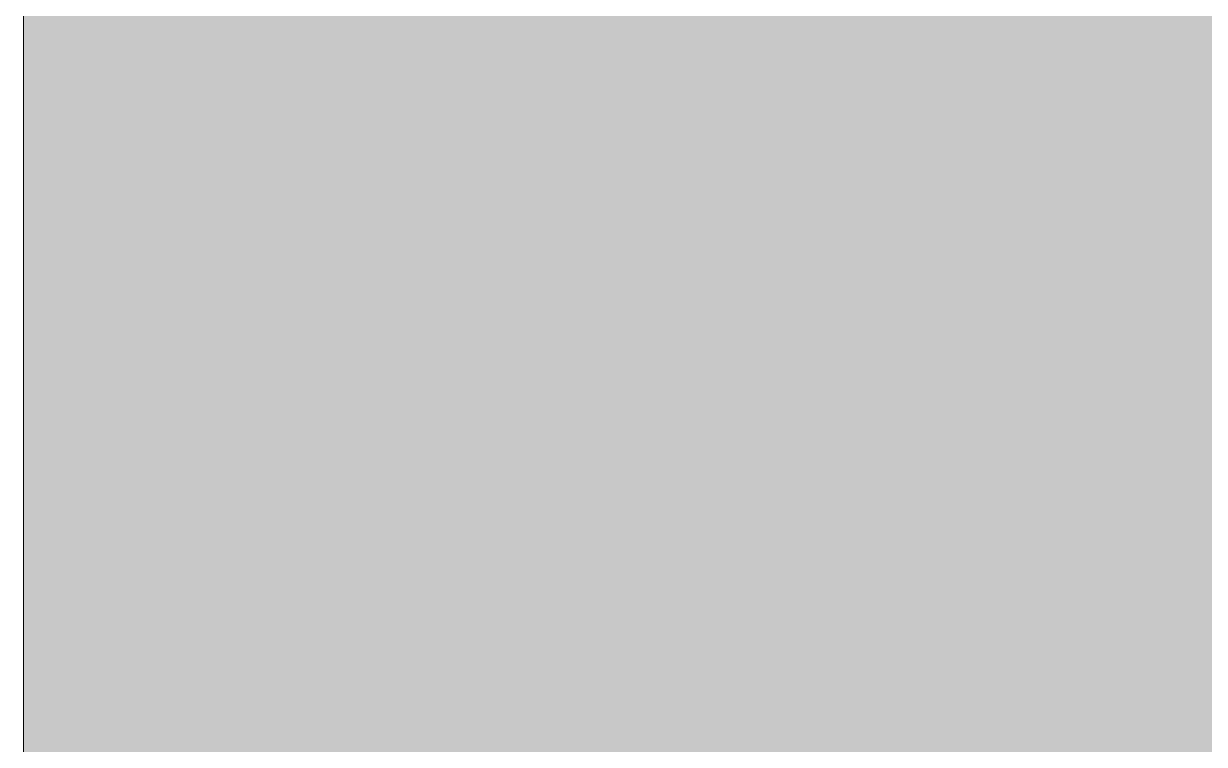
# Model space of a CAD drawing. Header units: centimetres. Extents: x 2 to 137806, y -77553 to 10.
# Drawn here: x 137401.8144 to 137401.9082, y -76330.4257 to -76330.3685 of the extents above; entities that cross this region are included whole.
import ezdxf

# ---------------------------------------------------------------- set-up
doc = ezdxf.new("R2010")
doc.units = ezdxf.units.CM
doc.header["$LTSCALE"] = 40
doc.header["$MEASUREMENT"] = 0
doc.layers.add('PDF4_Geometry', color=7, linetype='Continuous')
doc.layers.add('PDF4_Solid Fills', color=7, linetype='Continuous', true_color=0xffffff)

msp = doc.modelspace()

# ---------------------------------------------------------------- linework, layer by layer
at = {"layer": 'PDF4_Geometry', "lineweight": 5}
msp.add_lwpolyline([(137401.814419, -76325.238091), (137407.814231, -76325.238091), (137407.814231, -76489.751917), (137401.814419, -76489.751917)], close=True, dxfattribs=at)
at = {"layer": 'PDF4_Geometry', "color": 7, "lineweight": 5, "true_color": 0xeeeeee}
for points in [[(137401.814419, -76330.127882), (137401.814419, -76450.742485)], [(137401.814419, -76330.368234), (137401.814419, -76330.368792)], [(137401.814419, -76330.368792), (137401.814419, -76330.369164)], [(137401.814419, -76330.369164), (137401.814419, -76330.369721)], [(137401.814419, -76330.369721), (137401.814419, -76330.370093)], [(137401.814419, -76330.370093), (137401.814419, -76330.370651)], [(137401.814419, -76330.370651), (137401.814419, -76330.371023)], [(137401.814419, -76330.371023), (137401.814419, -76330.371581)], [(137401.814419, -76330.371581), (137401.814419, -76330.371955)], [(137401.814419, -76330.371955), (137401.814419, -76330.372513)], [(137401.814419, -76330.372513), (137401.814419, -76330.372885)], [(137401.814419, -76330.372885), (137401.814419, -76330.373443)], [(137401.814419, -76330.373443), (137401.814419, -76330.373815)], [(137401.814419, -76330.373815), (137401.814419, -76330.374372)], [(137401.814419, -76330.374372), (137401.814419, -76330.374744)], [(137401.814419, -76330.374744), (137401.814419, -76330.375116)], [(137401.814419, -76330.375116), (137401.814419, -76330.375674)], [(137401.814419, -76330.375674), (137401.814419, -76330.376046)], [(137401.814419, -76330.376046), (137401.814419, -76330.376603)], [(137401.814419, -76330.376603), (137401.814419, -76330.376975)], [(137401.814419, -76330.376975), (137401.814419, -76330.37735)], [(137401.814419, -76330.37735), (137401.814419, -76330.377908)], [(137401.814419, -76330.377908), (137401.814419, -76330.37828)], [(137401.814419, -76330.37828), (137401.814419, -76330.378652)], [(137401.814419, -76330.378652), (137401.814419, -76330.379024)], [(137401.814419, -76330.379024), (137401.814419, -76330.379581)], [(137401.814419, -76330.379581), (137401.814419, -76330.379953)], [(137401.814419, -76330.379953), (137401.814419, -76330.380325)], [(137401.814419, -76330.380325), (137401.814419, -76330.380697)], [(137401.814419, -76330.380697), (137401.814419, -76330.381255)], [(137401.814419, -76330.381255), (137401.814419, -76330.381626)], [(137401.814419, -76330.381626), (137401.814419, -76330.381998)], [(137401.814419, -76330.381998), (137401.814419, -76330.382373)], [(137401.814419, -76330.382373), (137401.814419, -76330.382745)], [(137401.814419, -76330.382745), (137401.814419, -76330.383303)], [(137401.814419, -76330.383303), (137401.814419, -76330.383675)], [(137401.814419, -76330.383675), (137401.814419, -76330.384046)], [(137401.814419, -76330.384046), (137401.814419, -76330.384418)], [(137401.814419, -76330.384418), (137401.814419, -76330.38479)], [(137401.814419, -76330.38479), (137401.814419, -76330.385162)], [(137401.814419, -76330.385162), (137401.814419, -76330.385534)], [(137401.814419, -76330.385534), (137401.814419, -76330.385906)], [(137401.814419, -76330.385906), (137401.814419, -76330.386278)], [(137401.814419, -76330.386278), (137401.814419, -76330.386835)], [(137401.814419, -76330.386835), (137401.814419, -76330.387207)], [(137401.814419, -76330.387207), (137401.814419, -76330.387579)], [(137401.814419, -76330.387579), (137401.814419, -76330.387954)], [(137401.814419, -76330.387954), (137401.814419, -76330.388326)], [(137401.814419, -76330.388326), (137401.814419, -76330.388698)], [(137401.814419, -76330.388698), (137401.814419, -76330.389069)], [(137401.814419, -76330.389069), (137401.814419, -76330.389441)], [(137401.814419, -76330.389441), (137401.814419, -76330.389627)], [(137401.814419, -76330.389627), (137401.814419, -76330.389999)], [(137401.814419, -76330.389999), (137401.814419, -76330.390371)], [(137401.814419, -76330.390371), (137401.814419, -76330.390743)], [(137401.814419, -76330.390743), (137401.814419, -76330.391115)], [(137401.814419, -76330.391115), (137401.814419, -76330.391486)], [(137401.814419, -76330.391486), (137401.814419, -76330.391858)], [(137401.814419, -76330.391858), (137401.814419, -76330.39223)], [(137401.814419, -76330.39223), (137401.814419, -76330.392602)], [(137401.814419, -76330.392602), (137401.814419, -76330.392977)], [(137401.814419, -76330.392977), (137401.814419, -76330.393163)], [(137401.814419, -76330.393163), (137401.814419, -76330.393535)], [(137401.814419, -76330.393535), (137401.814419, -76330.393906)], [(137401.814419, -76330.393906), (137401.814419, -76330.394278)], [(137401.814419, -76330.394278), (137401.814419, -76330.39465)], [(137401.814419, -76330.39465), (137401.814419, -76330.394836)], [(137401.814419, -76330.394836), (137401.814419, -76330.395208)], [(137401.814419, -76330.395208), (137401.814419, -76330.39558)], [(137401.814419, -76330.39558), (137401.814419, -76330.395952)], [(137401.814419, -76330.395952), (137401.814419, -76330.396138)], [(137401.814419, -76330.396138), (137401.814419, -76330.396509)], [(137401.814419, -76330.396509), (137401.814419, -76330.396881)], [(137401.814419, -76330.396881), (137401.814419, -76330.397067)], [(137401.814419, -76330.397067), (137401.814419, -76330.397439)], [(137401.814419, -76330.397439), (137401.814419, -76330.397811)], [(137401.814419, -76330.397811), (137401.814419, -76330.398183)], [(137401.814419, -76330.398183), (137401.814419, -76330.398372)], [(137401.814419, -76330.398372), (137401.814419, -76330.398743)], [(137401.814419, -76330.398743), (137401.814419, -76330.398929)], [(137401.814419, -76330.398929), (137401.814419, -76330.399301)], [(137401.814419, -76330.399301), (137401.814419, -76330.399673)], [(137401.814419, -76330.399673), (137401.814419, -76330.399859)], [(137401.814419, -76330.399859), (137401.814419, -76330.400231)], [(137401.814419, -76330.400231), (137401.814419, -76330.400417)], [(137401.814419, -76330.400417), (137401.814419, -76330.400789)], [(137401.814419, -76330.400789), (137401.814419, -76330.400975)], [(137401.814419, -76330.400975), (137401.814419, -76330.401346)], [(137401.814419, -76330.401346), (137401.814419, -76330.401532)], [(137401.814419, -76330.401532), (137401.814419, -76330.401904)], [(137401.814419, -76330.401904), (137401.814419, -76330.40209)], [(137401.814419, -76330.40209), (137401.814419, -76330.402462)], [(137401.814419, -76330.402462), (137401.814419, -76330.402648)], [(137401.814419, -76330.402648), (137401.814419, -76330.40302)], [(137401.814419, -76330.40302), (137401.814419, -76330.403206)], [(137401.814419, -76330.403206), (137401.814419, -76330.403581)], [(137401.814419, -76330.403581), (137401.814419, -76330.403766)], [(137401.814419, -76330.403766), (137401.814419, -76330.403952)], [(137401.814419, -76330.403952), (137401.814419, -76330.404324)], [(137401.814419, -76330.404324), (137401.814419, -76330.40451)], [(137401.814419, -76330.40451), (137401.814419, -76330.404882)], [(137401.814419, -76330.40451), (137401.814419, -76330.404882)], [(137401.814419, -76330.40451), (137401.814419, -76330.404882)], [(137401.814419, -76330.40451), (137401.814419, -76330.404882)], [(137401.814419, -76330.40451), (137401.814419, -76330.404882)], [(137401.814419, -76330.40451), (137401.814419, -76330.404882)], [(137401.814419, -76330.40451), (137401.814419, -76330.404882)], [(137401.814419, -76330.40451), (137401.814419, -76330.404882)], [(137401.814419, -76330.40451), (137401.814419, -76330.404882)], [(137401.814419, -76330.40451), (137401.814419, -76330.404882)], [(137401.814419, -76330.40451), (137401.814419, -76330.404882)], [(137401.814419, -76330.40451), (137401.814419, -76330.404882)], [(137401.814419, -76330.40451), (137401.814419, -76330.404882)], [(137401.814419, -76330.40451), (137401.814419, -76330.404882)], [(137401.814419, -76330.40451), (137401.814419, -76330.404882)], [(137401.814419, -76330.40451), (137401.814419, -76330.404882)], [(137401.814419, -76330.404882), (137401.814419, -76330.405254), (137401.814419, -76330.405626)], [(137401.814419, -76330.404882), (137401.814419, -76330.405254), (137401.814419, -76330.405626)], [(137401.814419, -76330.404882), (137401.814419, -76330.405254), (137401.814419, -76330.405626)], [(137401.814419, -76330.404882), (137401.814419, -76330.405254), (137401.814419, -76330.405626)], [(137401.814419, -76330.404882), (137401.814419, -76330.405254)], [(137401.814419, -76330.404882), (137401.814419, -76330.405254), (137401.814419, -76330.405626)], [(137401.814419, -76330.404882), (137401.814419, -76330.405254), (137401.814419, -76330.405626)], [(137401.814419, -76330.404882), (137401.814419, -76330.405254), (137401.814419, -76330.405626)], [(137401.814419, -76330.404882), (137401.814419, -76330.405254)], [(137401.814419, -76330.404882), (137401.814419, -76330.405254), (137401.814419, -76330.405626)], [(137401.814419, -76330.404882), (137401.814419, -76330.405254), (137401.814419, -76330.405626)], [(137401.814419, -76330.404882), (137401.814419, -76330.405254), (137401.814419, -76330.405626)], [(137401.814419, -76330.404882), (137401.814419, -76330.405254), (137401.814419, -76330.405626)], [(137401.814419, -76330.404882), (137401.814419, -76330.405254)], [(137401.814419, -76330.404882), (137401.814419, -76330.405254), (137401.814419, -76330.405626)], [(137401.814419, -76330.404882), (137401.814419, -76330.405254), (137401.814419, -76330.405626)], [(137401.814419, -76330.404882), (137401.814419, -76330.405254), (137401.814419, -76330.405626)], [(137401.814419, -76330.405254), (137401.814419, -76330.405626)], [(137401.814419, -76330.405254), (137401.814419, -76330.405626)], [(137401.814419, -76330.405254), (137401.814419, -76330.405626)], [(137401.814419, -76330.405626), (137401.814419, -76330.405812)], [(137401.814419, -76330.405626), (137401.814419, -76330.405812)], [(137401.814419, -76330.405626), (137401.814419, -76330.405812)], [(137401.814419, -76330.405626), (137401.814419, -76330.405812)], [(137401.814419, -76330.405626), (137401.814419, -76330.405812)], [(137401.814419, -76330.405626), (137401.814419, -76330.405812)], [(137401.814419, -76330.405626), (137401.814419, -76330.405812)], [(137401.814419, -76330.405626), (137401.814419, -76330.405812)], [(137401.814419, -76330.405626), (137401.814419, -76330.405812)], [(137401.814419, -76330.405626), (137401.814419, -76330.405812)], [(137401.814419, -76330.405626), (137401.814419, -76330.405812)], [(137401.814419, -76330.405626), (137401.814419, -76330.405812)], [(137401.814419, -76330.405626), (137401.814419, -76330.405812)], [(137401.814419, -76330.405626), (137401.814419, -76330.405812)], [(137401.814419, -76330.405626), (137401.814419, -76330.405812)], [(137401.814419, -76330.405626), (137401.814419, -76330.405812)], [(137401.814419, -76330.405626), (137401.814419, -76330.405812)], [(137401.814419, -76330.405626), (137401.814419, -76330.405812)], [(137401.814419, -76330.405812), (137401.814419, -76330.405626)], [(137401.814419, -76330.405812), (137401.814419, -76330.406183)], [(137401.814419, -76330.405812), (137401.814419, -76330.406183), (137401.814419, -76330.406555)], [(137401.814419, -76330.405812), (137401.814419, -76330.406183), (137401.814419, -76330.406555)], [(137401.814419, -76330.405812), (137401.814419, -76330.406183), (137401.814419, -76330.406555)], [(137401.814419, -76330.405812), (137401.814419, -76330.406183)], [(137401.814419, -76330.405812), (137401.814419, -76330.406183), (137401.814419, -76330.406555)], [(137401.814419, -76330.405812), (137401.814419, -76330.406183), (137401.814419, -76330.406555)], [(137401.814419, -76330.405812), (137401.814419, -76330.406183), (137401.814419, -76330.406555)], [(137401.814419, -76330.405812), (137401.814419, -76330.406183), (137401.814419, -76330.406555)], [(137401.814419, -76330.405812), (137401.814419, -76330.406183)], [(137401.814419, -76330.405812), (137401.814419, -76330.406183), (137401.814419, -76330.406555)], [(137401.814419, -76330.405812), (137401.814419, -76330.406183), (137401.814419, -76330.406555)], [(137401.814419, -76330.405812), (137401.814419, -76330.406183), (137401.814419, -76330.406555)], [(137401.814419, -76330.405812), (137401.814419, -76330.406183)], [(137401.814419, -76330.405812), (137401.814419, -76330.406183), (137401.814419, -76330.406555)], [(137401.814419, -76330.405812), (137401.814419, -76330.406183), (137401.814419, -76330.406555)], [(137401.814419, -76330.405812), (137401.814419, -76330.406183), (137401.814419, -76330.406555)], [(137401.814419, -76330.405812), (137401.814419, -76330.406183)], [(137401.814419, -76330.406183), (137401.814419, -76330.405812)], [(137401.814419, -76330.406183), (137401.814419, -76330.406555)], [(137401.814419, -76330.406183), (137401.814419, -76330.406555)], [(137401.814419, -76330.406183), (137401.814419, -76330.406555)], [(137401.814419, -76330.406183), (137401.814419, -76330.406555)], [(137401.814419, -76330.406183), (137401.814419, -76330.406555)], [(137401.814419, -76330.406555), (137401.814419, -76330.406183)], [(137401.814419, -76330.406555), (137401.814419, -76330.406927)], [(137401.814419, -76330.406555), (137401.814419, -76330.406927)], [(137401.814419, -76330.406555), (137401.814419, -76330.406927)], [(137401.814419, -76330.406555), (137401.814419, -76330.406927)], [(137401.814419, -76330.406555), (137401.814419, -76330.406927)], [(137401.814419, -76330.406555), (137401.814419, -76330.406927)], [(137401.814419, -76330.406555), (137401.814419, -76330.406927)], [(137401.814419, -76330.406555), (137401.814419, -76330.406927)], [(137401.814419, -76330.406555), (137401.814419, -76330.406927)], [(137401.814419, -76330.406555), (137401.814419, -76330.406927)], [(137401.814419, -76330.406555), (137401.814419, -76330.406927)], [(137401.814419, -76330.406555), (137401.814419, -76330.406927)], [(137401.814419, -76330.406555), (137401.814419, -76330.406927)], [(137401.814419, -76330.406555), (137401.814419, -76330.406927)], [(137401.814419, -76330.406555), (137401.814419, -76330.406927)], [(137401.814419, -76330.406555), (137401.814419, -76330.406927)], [(137401.814419, -76330.406555), (137401.814419, -76330.406927)], [(137401.814419, -76330.406555), (137401.814419, -76330.406927)], [(137401.814419, -76330.406927), (137401.814419, -76330.406555)], [(137401.814419, -76330.406927), (137401.814419, -76330.407299), (137401.814419, -76330.407671)], [(137401.814419, -76330.406927), (137401.814419, -76330.407299)], [(137401.814419, -76330.406927), (137401.814419, -76330.407299), (137401.814419, -76330.407671)], [(137401.814419, -76330.406927), (137401.814419, -76330.407299)], [(137401.814419, -76330.406927), (137401.814419, -76330.407299), (137401.814419, -76330.407671)], [(137401.814419, -76330.406927), (137401.814419, -76330.407299), (137401.814419, -76330.407671)], [(137401.814419, -76330.406927), (137401.814419, -76330.407299), (137401.814419, -76330.407671)], [(137401.814419, -76330.406927), (137401.814419, -76330.407299)], [(137401.814419, -76330.406927), (137401.814419, -76330.407299), (137401.814419, -76330.407671)], [(137401.814419, -76330.406927), (137401.814419, -76330.407299), (137401.814419, -76330.407671)], [(137401.814419, -76330.406927), (137401.814419, -76330.407299), (137401.814419, -76330.407671)], [(137401.814419, -76330.406927), (137401.814419, -76330.407299), (137401.814419, -76330.407671)], [(137401.814419, -76330.406927), (137401.814419, -76330.407299)], [(137401.814419, -76330.406927), (137401.814419, -76330.407299), (137401.814419, -76330.407671)], [(137401.814419, -76330.406927), (137401.814419, -76330.407299), (137401.814419, -76330.407671)], [(137401.814419, -76330.406927), (137401.814419, -76330.407299), (137401.814419, -76330.407671)], [(137401.814419, -76330.407299), (137401.814419, -76330.407671), (137401.814419, -76330.408043), (137401.814419, -76330.407671), (137401.814419, -76330.407299), (137401.814419, -76330.406927), (137401.814419, -76330.407299), (137401.814419, -76330.407671), (137401.814419, -76330.408043), (137401.814419, -76330.407671), (137401.814419, -76330.408043), (137401.814419, -76330.408415), (137401.814419, -76330.408789), (137401.814419, -76330.408415), (137401.814419, -76330.408043), (137401.814419, -76330.408415), (137401.814419, -76330.408043), (137401.814419, -76330.408415), (137401.814419, -76330.408789), (137401.814419, -76330.409161)], [(137401.814419, -76330.406927), (137401.814419, -76330.407299)], [(137401.814419, -76330.407299), (137401.814419, -76330.406927)], [(137401.814419, -76330.407299), (137401.814419, -76330.407671)], [(137401.814419, -76330.407299), (137401.814419, -76330.407671)], [(137401.814419, -76330.407299), (137401.814419, -76330.407671)], [(137401.814419, -76330.407671), (137401.814419, -76330.407299)], [(137401.814419, -76330.407671), (137401.814419, -76330.408043)], [(137401.814419, -76330.407671), (137401.814419, -76330.408043)], [(137401.814419, -76330.407671), (137401.814419, -76330.408043)], [(137401.814419, -76330.407671), (137401.814419, -76330.408043)], [(137401.814419, -76330.407671), (137401.814419, -76330.408043)], [(137401.814419, -76330.407671), (137401.814419, -76330.408043)], [(137401.814419, -76330.407671), (137401.814419, -76330.408043)], [(137401.814419, -76330.407671), (137401.814419, -76330.408043)], [(137401.814419, -76330.407671), (137401.814419, -76330.408043)], [(137401.814419, -76330.407671), (137401.814419, -76330.408043)], [(137401.814419, -76330.407671), (137401.814419, -76330.408043)], [(137401.814419, -76330.407671), (137401.814419, -76330.408043)], [(137401.814419, -76330.407671), (137401.814419, -76330.408043)], [(137401.814419, -76330.407671), (137401.814419, -76330.408043)], [(137401.814419, -76330.407671), (137401.814419, -76330.408043)], [(137401.814419, -76330.408043), (137401.814419, -76330.407671)], [(137401.814419, -76330.408043), (137401.814419, -76330.408415)], [(137401.814419, -76330.408043), (137401.814419, -76330.408415)], [(137401.814419, -76330.408043), (137401.814419, -76330.408415), (137401.814419, -76330.408789)], [(137401.814419, -76330.408043), (137401.814419, -76330.408415), (137401.814419, -76330.408789)], [(137401.814419, -76330.408043), (137401.814419, -76330.408415), (137401.814419, -76330.408789)], [(137401.814419, -76330.408043), (137401.814419, -76330.408415)], [(137401.814419, -76330.408043), (137401.814419, -76330.408415), (137401.814419, -76330.408789)], [(137401.814419, -76330.408043), (137401.814419, -76330.408415), (137401.814419, -76330.408789)], [(137401.814419, -76330.408043), (137401.814419, -76330.408415), (137401.814419, -76330.408789)], [(137401.814419, -76330.408043), (137401.814419, -76330.408415), (137401.814419, -76330.408789)], [(137401.814419, -76330.408043), (137401.814419, -76330.408415)], [(137401.814419, -76330.408043), (137401.814419, -76330.408415), (137401.814419, -76330.408789)], [(137401.814419, -76330.408043), (137401.814419, -76330.408415), (137401.814419, -76330.408789)], [(137401.814419, -76330.408043), (137401.814419, -76330.408415), (137401.814419, -76330.408789)], [(137401.814419, -76330.408043), (137401.814419, -76330.408415), (137401.814419, -76330.408789)], [(137401.814419, -76330.408415), (137401.814419, -76330.408043)], [(137401.814419, -76330.408415), (137401.814419, -76330.408789)], [(137401.814419, -76330.408415), (137401.814419, -76330.408789)], [(137401.814419, -76330.408415), (137401.814419, -76330.408789)], [(137401.814419, -76330.408415), (137401.814419, -76330.408789)], [(137401.814419, -76330.408415), (137401.814419, -76330.408789)], [(137401.814419, -76330.408415), (137401.814419, -76330.408789)], [(137401.814419, -76330.408789), (137401.814419, -76330.408415)], [(137401.814419, -76330.408789), (137401.814419, -76330.409161)], [(137401.814419, -76330.408789), (137401.814419, -76330.409161)], [(137401.814419, -76330.408789), (137401.814419, -76330.409161)], [(137401.814419, -76330.408789), (137401.814419, -76330.409161)], [(137401.814419, -76330.408789), (137401.814419, -76330.409161)], [(137401.814419, -76330.408789), (137401.814419, -76330.409161)], [(137401.814419, -76330.408789), (137401.814419, -76330.409161)], [(137401.814419, -76330.408789), (137401.814419, -76330.409161)], [(137401.814419, -76330.408789), (137401.814419, -76330.409161)], [(137401.814419, -76330.408789), (137401.814419, -76330.409161)], [(137401.814419, -76330.408789), (137401.814419, -76330.409161)], [(137401.814419, -76330.408789), (137401.814419, -76330.409161)], [(137401.814419, -76330.408789), (137401.814419, -76330.409161)], [(137401.814419, -76330.408789), (137401.814419, -76330.409161)], [(137401.814419, -76330.408789), (137401.814419, -76330.409161)], [(137401.814419, -76330.408789), (137401.814419, -76330.409161)], [(137401.814419, -76330.408789), (137401.814419, -76330.409161)], [(137401.814419, -76330.408789), (137401.814419, -76330.409161)], [(137401.814419, -76330.408789), (137401.814419, -76330.409161)], [(137401.814419, -76330.409161), (137401.814419, -76330.408789)], [(137401.814419, -76330.409161), (137401.814419, -76330.409533), (137401.814419, -76330.409905)], [(137401.814419, -76330.409161), (137401.814419, -76330.409533)], [(137401.814419, -76330.409161), (137401.814419, -76330.409533), (137401.814419, -76330.409905)], [(137401.814419, -76330.409161), (137401.814419, -76330.409533), (137401.814419, -76330.409905)], [(137401.814419, -76330.409161), (137401.814419, -76330.409533)], [(137401.814419, -76330.409161), (137401.814419, -76330.409533), (137401.814419, -76330.409905)], [(137401.814419, -76330.409161), (137401.814419, -76330.409533), (137401.814419, -76330.409905)], [(137401.814419, -76330.409161), (137401.814419, -76330.409533), (137401.814419, -76330.409905)], [(137401.814419, -76330.409161), (137401.814419, -76330.409533), (137401.814419, -76330.409905)], [(137401.814419, -76330.409161), (137401.814419, -76330.409533), (137401.814419, -76330.409905)], [(137401.814419, -76330.409161), (137401.814419, -76330.409533), (137401.814419, -76330.409905)], [(137401.814419, -76330.409161), (137401.814419, -76330.409533)], [(137401.814419, -76330.409161), (137401.814419, -76330.409533), (137401.814419, -76330.409905)], [(137401.814419, -76330.409161), (137401.814419, -76330.409533)], [(137401.814419, -76330.409533), (137401.814419, -76330.409161)], [(137401.814419, -76330.409533), (137401.814419, -76330.409905)], [(137401.814419, -76330.409533), (137401.814419, -76330.409905)], [(137401.814419, -76330.409533), (137401.814419, -76330.409905)], [(137401.814419, -76330.409533), (137401.814419, -76330.409905)], [(137401.814419, -76330.409533), (137401.814419, -76330.409905)], [(137401.814419, -76330.409905), (137401.814419, -76330.409533)], [(137401.814419, -76330.409905), (137401.814419, -76330.410277)], [(137401.814419, -76330.409905), (137401.814419, -76330.410277)], [(137401.814419, -76330.409905), (137401.814419, -76330.410277)], [(137401.814419, -76330.409905), (137401.814419, -76330.410277)], [(137401.814419, -76330.409905), (137401.814419, -76330.410277)], [(137401.814419, -76330.409905), (137401.814419, -76330.410277)], [(137401.814419, -76330.409905), (137401.814419, -76330.410277)], [(137401.814419, -76330.409905), (137401.814419, -76330.410277)], [(137401.814419, -76330.409905), (137401.814419, -76330.410277)], [(137401.814419, -76330.409905), (137401.814419, -76330.410277)], [(137401.814419, -76330.409905), (137401.814419, -76330.410277)], [(137401.814419, -76330.409905), (137401.814419, -76330.410277)], [(137401.814419, -76330.409905), (137401.814419, -76330.410277)], [(137401.814419, -76330.409905), (137401.814419, -76330.410277)], [(137401.814419, -76330.410277), (137401.814419, -76330.409905)], [(137401.814419, -76330.410277), (137401.814419, -76330.410649), (137401.814419, -76330.41102)], [(137401.814419, -76330.410277), (137401.814419, -76330.410649)], [(137401.814419, -76330.410277), (137401.814419, -76330.410649), (137401.814419, -76330.41102)], [(137401.814419, -76330.410277), (137401.814419, -76330.410649), (137401.814419, -76330.41102)], [(137401.814419, -76330.410277), (137401.814419, -76330.410649)], [(137401.814419, -76330.410277), (137401.814419, -76330.410649), (137401.814419, -76330.41102)], [(137401.814419, -76330.410277), (137401.814419, -76330.410649), (137401.814419, -76330.41102)], [(137401.814419, -76330.410277), (137401.814419, -76330.410649), (137401.814419, -76330.41102)], [(137401.814419, -76330.410277), (137401.814419, -76330.410649), (137401.814419, -76330.41102)], [(137401.814419, -76330.410277), (137401.814419, -76330.410649), (137401.814419, -76330.41102)], [(137401.814419, -76330.410277), (137401.814419, -76330.410649), (137401.814419, -76330.41102)], [(137401.814419, -76330.410277), (137401.814419, -76330.410649), (137401.814419, -76330.41102)], [(137401.814419, -76330.410277), (137401.814419, -76330.410649), (137401.814419, -76330.41102)], [(137401.814419, -76330.410277), (137401.814419, -76330.410649)], [(137401.814419, -76330.410277), (137401.814419, -76330.410649), (137401.814419, -76330.41102)], [(137401.814419, -76330.410277), (137401.814419, -76330.410649), (137401.814419, -76330.41102)], [(137401.814419, -76330.410277), (137401.814419, -76330.410649), (137401.814419, -76330.41102)], [(137401.814419, -76330.410277), (137401.814419, -76330.410649)], [(137401.814419, -76330.410649), (137401.814419, -76330.410277)], [(137401.814419, -76330.410649), (137401.814419, -76330.41102)], [(137401.814419, -76330.410649), (137401.814419, -76330.41102)], [(137401.814419, -76330.410649), (137401.814419, -76330.41102)], [(137401.814419, -76330.410649), (137401.814419, -76330.41102)], [(137401.814419, -76330.41102), (137401.814419, -76330.411206)], [(137401.814419, -76330.41102), (137401.814419, -76330.411206)], [(137401.814419, -76330.41102), (137401.814419, -76330.411206)], [(137401.814419, -76330.41102), (137401.814419, -76330.411206)], [(137401.814419, -76330.41102), (137401.814419, -76330.411206)], [(137401.814419, -76330.41102), (137401.814419, -76330.411206)], [(137401.814419, -76330.41102), (137401.814419, -76330.411206)], [(137401.814419, -76330.41102), (137401.814419, -76330.411206)], [(137401.814419, -76330.41102), (137401.814419, -76330.411206)], [(137401.814419, -76330.41102), (137401.814419, -76330.411206)], [(137401.814419, -76330.41102), (137401.814419, -76330.411206)], [(137401.814419, -76330.41102), (137401.814419, -76330.411206)], [(137401.814419, -76330.41102), (137401.814419, -76330.411206)], [(137401.814419, -76330.41102), (137401.814419, -76330.411206)], [(137401.814419, -76330.41102), (137401.814419, -76330.411206)], [(137401.814419, -76330.41102), (137401.814419, -76330.411206)], [(137401.814419, -76330.41102), (137401.814419, -76330.411206)], [(137401.814419, -76330.411206), (137401.814419, -76330.41102)], [(137401.814419, -76330.411206), (137401.814419, -76330.411578), (137401.814419, -76330.41195)], [(137401.814419, -76330.411206), (137401.814419, -76330.411578)], [(137401.814419, -76330.411206), (137401.814419, -76330.411578)], [(137401.814419, -76330.411206), (137401.814419, -76330.411578), (137401.814419, -76330.41195)], [(137401.814419, -76330.411206), (137401.814419, -76330.411578), (137401.814419, -76330.41195)], [(137401.814419, -76330.411206), (137401.814419, -76330.411578), (137401.814419, -76330.41195)], [(137401.814419, -76330.411206), (137401.814419, -76330.411578), (137401.814419, -76330.41195)], [(137401.814419, -76330.411206), (137401.814419, -76330.411578), (137401.814419, -76330.41195)], [(137401.814419, -76330.411578), (137401.814419, -76330.411206), (137401.814419, -76330.411578), (137401.814419, -76330.41195), (137401.814419, -76330.411578), (137401.814419, -76330.411206), (137401.814419, -76330.411578), (137401.814419, -76330.41195), (137401.814419, -76330.412322), (137401.814419, -76330.412694), (137401.814419, -76330.413066), (137401.814419, -76330.413437), (137401.814419, -76330.413809), (137401.814419, -76330.414184), (137401.814419, -76330.413809), (137401.814419, -76330.413437), (137401.814419, -76330.413809), (137401.814419, -76330.414184)], [(137401.814419, -76330.411206), (137401.814419, -76330.411578), (137401.814419, -76330.41195)], [(137401.814419, -76330.411206), (137401.814419, -76330.411578)], [(137401.814419, -76330.411206), (137401.814419, -76330.411578), (137401.814419, -76330.41195)], [(137401.814419, -76330.411206), (137401.814419, -76330.411578), (137401.814419, -76330.41195)], [(137401.814419, -76330.411206), (137401.814419, -76330.411578), (137401.814419, -76330.41195)], [(137401.814419, -76330.411206), (137401.814419, -76330.411578)], [(137401.814419, -76330.411578), (137401.814419, -76330.411206)], [(137401.814419, -76330.411578), (137401.814419, -76330.41195)], [(137401.814419, -76330.411578), (137401.814419, -76330.41195)], [(137401.814419, -76330.411578), (137401.814419, -76330.41195)], [(137401.814419, -76330.411578), (137401.814419, -76330.41195)], [(137401.814419, -76330.411578), (137401.814419, -76330.41195)], [(137401.814419, -76330.41195), (137401.814419, -76330.411578)], [(137401.814419, -76330.41195), (137401.814419, -76330.412322)], [(137401.814419, -76330.41195), (137401.814419, -76330.412322)], [(137401.814419, -76330.41195), (137401.814419, -76330.412322)], [(137401.814419, -76330.41195), (137401.814419, -76330.412322)], [(137401.814419, -76330.41195), (137401.814419, -76330.412322)], [(137401.814419, -76330.41195), (137401.814419, -76330.412322)], [(137401.814419, -76330.41195), (137401.814419, -76330.412322)], [(137401.814419, -76330.41195), (137401.814419, -76330.412322)], [(137401.814419, -76330.41195), (137401.814419, -76330.412322)], [(137401.814419, -76330.41195), (137401.814419, -76330.412322)], [(137401.814419, -76330.41195), (137401.814419, -76330.412322)], [(137401.814419, -76330.41195), (137401.814419, -76330.412322)], [(137401.814419, -76330.41195), (137401.814419, -76330.412322)], [(137401.814419, -76330.41195), (137401.814419, -76330.412322)], [(137401.814419, -76330.41195), (137401.814419, -76330.412322)], [(137401.814419, -76330.41195), (137401.814419, -76330.412322)], [(137401.814419, -76330.41195), (137401.814419, -76330.412322)], [(137401.814419, -76330.41195), (137401.814419, -76330.412322)], [(137401.814419, -76330.41195), (137401.814419, -76330.412322)], [(137401.814419, -76330.412322), (137401.814419, -76330.41195)], [(137401.814419, -76330.412322), (137401.814419, -76330.412694), (137401.814419, -76330.413066)], [(137401.814419, -76330.412322), (137401.814419, -76330.412694)], [(137401.814419, -76330.412322), (137401.814419, -76330.412694), (137401.814419, -76330.413066)], [(137401.814419, -76330.412322), (137401.814419, -76330.412694), (137401.814419, -76330.413066)], [(137401.814419, -76330.412322), (137401.814419, -76330.412694), (137401.814419, -76330.413066)], [(137401.814419, -76330.412322), (137401.814419, -76330.412694)], [(137401.814419, -76330.412322), (137401.814419, -76330.412694), (137401.814419, -76330.413066)], [(137401.814419, -76330.412322), (137401.814419, -76330.412694), (137401.814419, -76330.413066)], [(137401.814419, -76330.412322), (137401.814419, -76330.412694), (137401.814419, -76330.413066)], [(137401.814419, -76330.412322), (137401.814419, -76330.412694), (137401.814419, -76330.413066)], [(137401.814419, -76330.412322), (137401.814419, -76330.412694)], [(137401.814419, -76330.412322), (137401.814419, -76330.412694), (137401.814419, -76330.413066)], [(137401.814419, -76330.412322), (137401.814419, -76330.412694), (137401.814419, -76330.413066)], [(137401.814419, -76330.412322), (137401.814419, -76330.412694), (137401.814419, -76330.413066)], [(137401.814419, -76330.412322), (137401.814419, -76330.412694)], [(137401.814419, -76330.412322), (137401.814419, -76330.412694), (137401.814419, -76330.413066)], [(137401.814419, -76330.412322), (137401.814419, -76330.412694), (137401.814419, -76330.413066)], [(137401.814419, -76330.412322), (137401.814419, -76330.412694), (137401.814419, -76330.413066)], [(137401.814419, -76330.412322), (137401.814419, -76330.412694)], [(137401.814419, -76330.412694), (137401.814419, -76330.412322)], [(137401.814419, -76330.412694), (137401.814419, -76330.413066)], [(137401.814419, -76330.412694), (137401.814419, -76330.413066)], [(137401.814419, -76330.412694), (137401.814419, -76330.413066)], [(137401.814419, -76330.412694), (137401.814419, -76330.413066)], [(137401.814419, -76330.412694), (137401.814419, -76330.413066)], [(137401.814419, -76330.413066), (137401.814419, -76330.412694)], [(137401.814419, -76330.413066), (137401.814419, -76330.413437)], [(137401.814419, -76330.413066), (137401.814419, -76330.413437)], [(137401.814419, -76330.413066), (137401.814419, -76330.413437)], [(137401.814419, -76330.413066), (137401.814419, -76330.413437)], [(137401.814419, -76330.413066), (137401.814419, -76330.413437)], [(137401.814419, -76330.413066), (137401.814419, -76330.413437)], [(137401.814419, -76330.413066), (137401.814419, -76330.413437)], [(137401.814419, -76330.413066), (137401.814419, -76330.413437)], [(137401.814419, -76330.413066), (137401.814419, -76330.413437)], [(137401.814419, -76330.413066), (137401.814419, -76330.413437)], [(137401.814419, -76330.413066), (137401.814419, -76330.413437)], [(137401.814419, -76330.413066), (137401.814419, -76330.413437)], [(137401.814419, -76330.413066), (137401.814419, -76330.413437)], [(137401.814419, -76330.413066), (137401.814419, -76330.413437)], [(137401.814419, -76330.413066), (137401.814419, -76330.413437)], [(137401.814419, -76330.413066), (137401.814419, -76330.413437)], [(137401.814419, -76330.413066), (137401.814419, -76330.413437)], [(137401.814419, -76330.413437), (137401.814419, -76330.413066)], [(137401.814419, -76330.413437), (137401.814419, -76330.413809), (137401.814419, -76330.414184)], [(137401.814419, -76330.413437), (137401.814419, -76330.413809)], [(137401.814419, -76330.413437), (137401.814419, -76330.413809), (137401.814419, -76330.414184)], [(137401.814419, -76330.413437), (137401.814419, -76330.413809), (137401.814419, -76330.414184)], [(137401.814419, -76330.413437), (137401.814419, -76330.413809), (137401.814419, -76330.414184)], [(137401.814419, -76330.413437), (137401.814419, -76330.413809), (137401.814419, -76330.414184)], [(137401.814419, -76330.413437), (137401.814419, -76330.413809), (137401.814419, -76330.414184)], [(137401.814419, -76330.413437), (137401.814419, -76330.413809), (137401.814419, -76330.414184)], [(137401.814419, -76330.413437), (137401.814419, -76330.413809), (137401.814419, -76330.414184)], [(137401.814419, -76330.413437), (137401.814419, -76330.413809), (137401.814419, -76330.414184)], [(137401.814419, -76330.413437), (137401.814419, -76330.413809), (137401.814419, -76330.414184)], [(137401.814419, -76330.413437), (137401.814419, -76330.413809)], [(137401.814419, -76330.413437), (137401.814419, -76330.413809), (137401.814419, -76330.414184)], [(137401.814419, -76330.413809), (137401.814419, -76330.413437)], [(137401.814419, -76330.413809), (137401.814419, -76330.414184)], [(137401.814419, -76330.413809), (137401.814419, -76330.414184)], [(137401.814419, -76330.413809), (137401.814419, -76330.414184)], [(137401.814419, -76330.413809), (137401.814419, -76330.414184)], [(137401.814419, -76330.414184), (137401.814419, -76330.414556)], [(137401.814419, -76330.414184), (137401.814419, -76330.414556)], [(137401.814419, -76330.414184), (137401.814419, -76330.414556)], [(137401.814419, -76330.414184), (137401.814419, -76330.414556)], [(137401.814419, -76330.414184), (137401.814419, -76330.414556)], [(137401.814419, -76330.414184), (137401.814419, -76330.414556)], [(137401.814419, -76330.414184), (137401.814419, -76330.414556)], [(137401.814419, -76330.414184), (137401.814419, -76330.414556)], [(137401.814419, -76330.414184), (137401.814419, -76330.414556)], [(137401.814419, -76330.414184), (137401.814419, -76330.414556)], [(137401.814419, -76330.414184), (137401.814419, -76330.414556)], [(137401.814419, -76330.414184), (137401.814419, -76330.414556)], [(137401.814419, -76330.414184), (137401.814419, -76330.414556)], [(137401.814419, -76330.414184), (137401.814419, -76330.414556)], [(137401.814419, -76330.414556), (137401.814419, -76330.414184)], [(137401.814419, -76330.414556), (137401.814419, -76330.414928), (137401.814419, -76330.415114)], [(137401.814419, -76330.414556), (137401.814419, -76330.414928), (137401.814419, -76330.415114)], [(137401.814419, -76330.414556), (137401.814419, -76330.414928), (137401.814419, -76330.415114)], [(137401.814419, -76330.414556), (137401.814419, -76330.414928), (137401.814419, -76330.415114)], [(137401.814419, -76330.414556), (137401.814419, -76330.414928), (137401.814419, -76330.415114)], [(137401.814419, -76330.414556), (137401.814419, -76330.414928)], [(137401.814419, -76330.414556), (137401.814419, -76330.414928), (137401.814419, -76330.415114)], [(137401.814419, -76330.414556), (137401.814419, -76330.414928), (137401.814419, -76330.415114)], [(137401.814419, -76330.414556), (137401.814419, -76330.414928), (137401.814419, -76330.415114)], [(137401.814419, -76330.414556), (137401.814419, -76330.414928), (137401.814419, -76330.415114)], [(137401.814419, -76330.414556), (137401.814419, -76330.414928), (137401.814419, -76330.415114)], [(137401.814419, -76330.414556), (137401.814419, -76330.414928)], [(137401.814419, -76330.414928), (137401.814419, -76330.414556)], [(137401.814419, -76330.414928), (137401.814419, -76330.415114)], [(137401.814419, -76330.414928), (137401.814419, -76330.415114)], [(137401.814419, -76330.415114), (137401.814419, -76330.414928)], [(137401.814419, -76330.415114), (137401.814419, -76330.415486)], [(137401.814419, -76330.415114), (137401.814419, -76330.415486)], [(137401.814419, -76330.415114), (137401.814419, -76330.415486)], [(137401.814419, -76330.415114), (137401.814419, -76330.415486)], [(137401.814419, -76330.415114), (137401.814419, -76330.415486)], [(137401.814419, -76330.415114), (137401.814419, -76330.415486)], [(137401.814419, -76330.415114), (137401.814419, -76330.415486)], [(137401.814419, -76330.415114), (137401.814419, -76330.415486)], [(137401.814419, -76330.415114), (137401.814419, -76330.415486)], [(137401.814419, -76330.415114), (137401.814419, -76330.415486)], [(137401.814419, -76330.415486), (137401.814419, -76330.415114)], [(137401.814419, -76330.415486), (137401.814419, -76330.415858), (137401.814419, -76330.416229)], [(137401.814419, -76330.415486), (137401.814419, -76330.415858), (137401.814419, -76330.416229)], [(137401.814419, -76330.415486), (137401.814419, -76330.415858), (137401.814419, -76330.416229)], [(137401.814419, -76330.415486), (137401.814419, -76330.415858)], [(137401.814419, -76330.415486), (137401.814419, -76330.415858), (137401.814419, -76330.416229)], [(137401.814419, -76330.415486), (137401.814419, -76330.415858)], [(137401.814419, -76330.415486), (137401.814419, -76330.415858), (137401.814419, -76330.416229)], [(137401.814419, -76330.415486), (137401.814419, -76330.415858), (137401.814419, -76330.416229)], [(137401.814419, -76330.415486), (137401.814419, -76330.415858), (137401.814419, -76330.416229)], [(137401.814419, -76330.415486), (137401.814419, -76330.415858), (137401.814419, -76330.416229)], [(137401.814419, -76330.415858), (137401.814419, -76330.416229)], [(137401.814419, -76330.416229), (137401.814419, -76330.416601)], [(137401.814419, -76330.416229), (137401.814419, -76330.416601)], [(137401.814419, -76330.416229), (137401.814419, -76330.416601)], [(137401.814419, -76330.416229), (137401.814419, -76330.416601)], [(137401.814419, -76330.416229), (137401.814419, -76330.416601)], [(137401.814419, -76330.416229), (137401.814419, -76330.416601)], [(137401.814419, -76330.416229), (137401.814419, -76330.416601)], [(137401.814419, -76330.416229), (137401.814419, -76330.416601)], [(137401.814419, -76330.416229), (137401.814419, -76330.416601)], [(137401.814419, -76330.416229), (137401.814419, -76330.416601)], [(137401.814419, -76330.416229), (137401.814419, -76330.416601)], [(137401.814419, -76330.416601), (137401.814419, -76330.416973), (137401.814419, -76330.417345)], [(137401.814419, -76330.416601), (137401.814419, -76330.416973)], [(137401.814419, -76330.416601), (137401.814419, -76330.416973), (137401.814419, -76330.417345)], [(137401.814419, -76330.416601), (137401.814419, -76330.416973), (137401.814419, -76330.417345)], [(137401.814419, -76330.416601), (137401.814419, -76330.416973), (137401.814419, -76330.417345)], [(137401.814419, -76330.416601), (137401.814419, -76330.416973)], [(137401.814419, -76330.416601), (137401.814419, -76330.416973), (137401.814419, -76330.417345)], [(137401.814419, -76330.416601), (137401.814419, -76330.416973), (137401.814419, -76330.417345)], [(137401.814419, -76330.416601), (137401.814419, -76330.416973), (137401.814419, -76330.417345)], [(137401.814419, -76330.416601), (137401.814419, -76330.416973)], [(137401.814419, -76330.416601), (137401.814419, -76330.416973), (137401.814419, -76330.417345)], [(137401.814419, -76330.416601), (137401.814419, -76330.416973), (137401.814419, -76330.417345)], [(137401.814419, -76330.416601), (137401.814419, -76330.416973), (137401.814419, -76330.417345)], [(137401.814419, -76330.416601), (137401.814419, -76330.416973)], [(137401.814419, -76330.416601), (137401.814419, -76330.416973), (137401.814419, -76330.417345)], [(137401.814419, -76330.416601), (137401.814419, -76330.416973), (137401.814419, -76330.417345)], [(137401.814419, -76330.416601), (137401.814419, -76330.416973)], [(137401.814419, -76330.416973), (137401.814419, -76330.417345)], [(137401.814419, -76330.416973), (137401.814419, -76330.417345)], [(137401.814419, -76330.416973), (137401.814419, -76330.417345)], [(137401.814419, -76330.416973), (137401.814419, -76330.417345)], [(137401.814419, -76330.416973), (137401.814419, -76330.417345)], [(137401.814419, -76330.417345), (137401.814419, -76330.417717)], [(137401.814419, -76330.417345), (137401.814419, -76330.417717)], [(137401.814419, -76330.417345), (137401.814419, -76330.417717)], [(137401.814419, -76330.417345), (137401.814419, -76330.417717)], [(137401.814419, -76330.417345), (137401.814419, -76330.417717)], [(137401.814419, -76330.417345), (137401.814419, -76330.417717)], [(137401.814419, -76330.417345), (137401.814419, -76330.417717)], [(137401.814419, -76330.417345), (137401.814419, -76330.417717)], [(137401.814419, -76330.417345), (137401.814419, -76330.417717)], [(137401.814419, -76330.417345), (137401.814419, -76330.417717)], [(137401.814419, -76330.417345), (137401.814419, -76330.417717)], [(137401.814419, -76330.417345), (137401.814419, -76330.417717), (137401.814419, -76330.417345), (137401.814419, -76330.417717), (137401.814419, -76330.417345), (137401.814419, -76330.417717), (137401.814419, -76330.418089), (137401.814419, -76330.418275), (137401.814419, -76330.418646), (137401.814419, -76330.418275), (137401.814419, -76330.418646), (137401.814419, -76330.418275), (137401.814419, -76330.418089), (137401.814419, -76330.417717), (137401.814419, -76330.418089), (137401.814419, -76330.418275), (137401.814419, -76330.418646), (137401.814419, -76330.419018), (137401.814419, -76330.419393), (137401.814419, -76330.419765), (137401.814419, -76330.419393), (137401.814419, -76330.419018), (137401.814419, -76330.418646), (137401.814419, -76330.419018), (137401.814419, -76330.419393), (137401.814419, -76330.419018), (137401.814419, -76330.418646), (137401.814419, -76330.419018), (137401.814419, -76330.419393), (137401.814419, -76330.419765), (137401.814419, -76330.419393), (137401.814419, -76330.419765), (137401.814419, -76330.419393), (137401.814419, -76330.419765), (137401.814419, -76330.420137), (137401.814419, -76330.420509), (137401.814419, -76330.420137), (137401.814419, -76330.419765), (137401.814419, -76330.420137), (137401.814419, -76330.420509), (137401.814419, -76330.420137), (137401.814419, -76330.419765), (137401.814419, -76330.419393), (137401.814419, -76330.419018), (137401.814419, -76330.418646), (137401.814419, -76330.418275), (137401.814419, -76330.418646), (137401.814419, -76330.418275), (137401.814419, -76330.418646), (137401.814419, -76330.418275), (137401.814419, -76330.418089), (137401.814419, -76330.417717), (137401.814419, -76330.418089), (137401.814419, -76330.418275), (137401.814419, -76330.418646), (137401.814419, -76330.419018), (137401.814419, -76330.419393), (137401.814419, -76330.419765), (137401.814419, -76330.420137), (137401.814419, -76330.420509), (137401.814419, -76330.420137), (137401.814419, -76330.419765), (137401.814419, -76330.420137), (137401.814419, -76330.420509), (137401.814419, -76330.420695), (137401.814419, -76330.421066), (137401.814419, -76330.421438), (137401.814419, -76330.42181)], [(137401.814419, -76330.417345), (137401.814419, -76330.417717)], [(137401.814419, -76330.417717), (137401.814419, -76330.418089), (137401.814419, -76330.418275)], [(137401.814419, -76330.417717), (137401.814419, -76330.418089), (137401.814419, -76330.418275)], [(137401.814419, -76330.417717), (137401.814419, -76330.418089)], [(137401.814419, -76330.417717), (137401.814419, -76330.418089)], [(137401.814419, -76330.417717), (137401.814419, -76330.418089), (137401.814419, -76330.418275)], [(137401.814419, -76330.417717), (137401.814419, -76330.418089), (137401.814419, -76330.418275)], [(137401.814419, -76330.418089), (137401.814419, -76330.418275)], [(137401.814419, -76330.418089), (137401.814419, -76330.418275)], [(137401.814419, -76330.418089), (137401.814419, -76330.418275)], [(137401.814419, -76330.418275), (137401.814419, -76330.418646)], [(137401.814419, -76330.418275), (137401.814419, -76330.418646)], [(137401.814419, -76330.418275), (137401.814419, -76330.418646)], [(137401.814419, -76330.418275), (137401.814419, -76330.418646)], [(137401.814419, -76330.418646), (137401.814419, -76330.419018), (137401.814419, -76330.419393)], [(137401.814419, -76330.418646), (137401.814419, -76330.419018), (137401.814419, -76330.419393)], [(137401.814419, -76330.418646), (137401.814419, -76330.419018)], [(137401.814419, -76330.418646), (137401.814419, -76330.419018), (137401.814419, -76330.419393)], [(137401.814419, -76330.418646), (137401.814419, -76330.419018), (137401.814419, -76330.419393)], [(137401.814419, -76330.418646), (137401.814419, -76330.419018), (137401.814419, -76330.419393)], [(137401.814419, -76330.419393), (137401.814419, -76330.419018), (137401.814419, -76330.418646), (137401.814419, -76330.419018), (137401.814419, -76330.419393), (137401.814419, -76330.419765), (137401.814419, -76330.420137), (137401.814419, -76330.420509), (137401.814419, -76330.420137), (137401.814419, -76330.419765), (137401.814419, -76330.420137), (137401.814419, -76330.420509), (137401.814419, -76330.420695), (137401.814419, -76330.420509), (137401.814419, -76330.420695), (137401.814419, -76330.421066), (137401.814419, -76330.421438), (137401.814419, -76330.421066), (137401.814419, -76330.420695), (137401.814419, -76330.420509), (137401.814419, -76330.420695), (137401.814419, -76330.421066), (137401.814419, -76330.421438), (137401.814419, -76330.421066), (137401.814419, -76330.420695)], [(137401.814419, -76330.418646), (137401.814419, -76330.419018), (137401.814419, -76330.419393)], [(137401.814419, -76330.418646), (137401.814419, -76330.419018)], [(137401.814419, -76330.419018), (137401.814419, -76330.419393)], [(137401.814419, -76330.419018), (137401.814419, -76330.419393)], [(137401.814419, -76330.419393), (137401.814419, -76330.419765)], [(137401.814419, -76330.419393), (137401.814419, -76330.419765)], [(137401.814419, -76330.419393), (137401.814419, -76330.419765)], [(137401.814419, -76330.419393), (137401.814419, -76330.419765)], [(137401.814419, -76330.419393), (137401.814419, -76330.419765)], [(137401.814419, -76330.419393), (137401.814419, -76330.419765)], [(137401.814419, -76330.419393), (137401.814419, -76330.419765)], [(137401.814419, -76330.419393), (137401.814419, -76330.419765)], [(137401.814419, -76330.419393), (137401.814419, -76330.419765)], [(137401.814419, -76330.419765), (137401.814419, -76330.419393)], [(137401.814419, -76330.419765), (137401.814419, -76330.420137), (137401.814419, -76330.420509)], [(137401.814419, -76330.419765), (137401.814419, -76330.420137)], [(137401.814419, -76330.419765), (137401.814419, -76330.420137)], [(137401.814419, -76330.419765), (137401.814419, -76330.420137), (137401.814419, -76330.420509)], [(137401.814419, -76330.419765), (137401.814419, -76330.420137), (137401.814419, -76330.420509)], [(137401.814419, -76330.419765), (137401.814419, -76330.420137), (137401.814419, -76330.420509)], [(137401.814419, -76330.419765), (137401.814419, -76330.420137)], [(137401.814419, -76330.419765), (137401.814419, -76330.420137), (137401.814419, -76330.420509)], [(137401.814419, -76330.419765), (137401.814419, -76330.420137)], [(137401.814419, -76330.420137), (137401.814419, -76330.419765)], [(137401.814419, -76330.420137), (137401.814419, -76330.420509)], [(137401.814419, -76330.420137), (137401.814419, -76330.420509)], [(137401.814419, -76330.420137), (137401.814419, -76330.420509)], [(137401.814419, -76330.420137), (137401.814419, -76330.420509)], [(137401.814419, -76330.420509), (137401.814419, -76330.420137)], [(137401.814419, -76330.420509), (137401.814419, -76330.420695)], [(137401.814419, -76330.420509), (137401.814419, -76330.420695)], [(137401.814419, -76330.420509), (137401.814419, -76330.420695)], [(137401.814419, -76330.420509), (137401.814419, -76330.420695)], [(137401.814419, -76330.420509), (137401.814419, -76330.420695)], [(137401.814419, -76330.420509), (137401.814419, -76330.420695)], [(137401.814419, -76330.420509), (137401.814419, -76330.420695)], [(137401.814419, -76330.420509), (137401.814419, -76330.420695)], [(137401.814419, -76330.420509), (137401.814419, -76330.420695)], [(137401.814419, -76330.420509), (137401.814419, -76330.420695)], [(137401.814419, -76330.420509), (137401.814419, -76330.420695)], [(137401.814419, -76330.420509), (137401.814419, -76330.420695)], [(137401.814419, -76330.420509), (137401.814419, -76330.420695)], [(137401.814419, -76330.420509), (137401.814419, -76330.420695)], [(137401.814419, -76330.420695), (137401.814419, -76330.420509)], [(137401.814419, -76330.420695), (137401.814419, -76330.421066), (137401.814419, -76330.421438)], [(137401.814419, -76330.420695), (137401.814419, -76330.421066), (137401.814419, -76330.421438)], [(137401.814419, -76330.420695), (137401.814419, -76330.421066), (137401.814419, -76330.421438)], [(137401.814419, -76330.420695), (137401.814419, -76330.421066)], [(137401.814419, -76330.420695), (137401.814419, -76330.421066), (137401.814419, -76330.421438)], [(137401.814419, -76330.420695), (137401.814419, -76330.421066), (137401.814419, -76330.421438)], [(137401.814419, -76330.420695), (137401.814419, -76330.421066)], [(137401.814419, -76330.420695), (137401.814419, -76330.421066), (137401.814419, -76330.421438)], [(137401.814419, -76330.420695), (137401.814419, -76330.421066), (137401.814419, -76330.421438)], [(137401.814419, -76330.420695), (137401.814419, -76330.421066), (137401.814419, -76330.421438)], [(137401.814419, -76330.420695), (137401.814419, -76330.421066)], [(137401.814419, -76330.420695), (137401.814419, -76330.421066), (137401.814419, -76330.421438)], [(137401.814419, -76330.420695), (137401.814419, -76330.421066), (137401.814419, -76330.421438)], [(137401.814419, -76330.420695), (137401.814419, -76330.421066), (137401.814419, -76330.421438)], [(137401.814419, -76330.421066), (137401.814419, -76330.420695)], [(137401.814419, -76330.421066), (137401.814419, -76330.421438)], [(137401.814419, -76330.421066), (137401.814419, -76330.421438)], [(137401.814419, -76330.421066), (137401.814419, -76330.421438)], [(137401.814419, -76330.421438), (137401.814419, -76330.421066)], [(137401.814419, -76330.421438), (137401.814419, -76330.42181)], [(137401.814419, -76330.421438), (137401.814419, -76330.42181)], [(137401.814419, -76330.421438), (137401.814419, -76330.42181)], [(137401.814419, -76330.421438), (137401.814419, -76330.42181)], [(137401.814419, -76330.421438), (137401.814419, -76330.42181)], [(137401.814419, -76330.421438), (137401.814419, -76330.42181)], [(137401.814419, -76330.421438), (137401.814419, -76330.42181)], [(137401.814419, -76330.421438), (137401.814419, -76330.42181)], [(137401.814419, -76330.421438), (137401.814419, -76330.42181)], [(137401.814419, -76330.421438), (137401.814419, -76330.42181)], [(137401.814419, -76330.421438), (137401.814419, -76330.42181)], [(137401.814419, -76330.421438), (137401.814419, -76330.42181)], [(137401.814419, -76330.421438), (137401.814419, -76330.42181)], [(137401.814419, -76330.421438), (137401.814419, -76330.42181)], [(137401.814419, -76330.421438), (137401.814419, -76330.42181)], [(137401.814419, -76330.421438), (137401.814419, -76330.42181)], [(137401.814419, -76330.42181), (137401.814419, -76330.421438)], [(137401.814419, -76330.42181), (137401.814419, -76330.422182), (137401.814419, -76330.422554)], [(137401.814419, -76330.42181), (137401.814419, -76330.422182), (137401.814419, -76330.422554)], [(137401.814419, -76330.42181), (137401.814419, -76330.422182)], [(137401.814419, -76330.42181), (137401.814419, -76330.422182), (137401.814419, -76330.422554)], [(137401.814419, -76330.42181), (137401.814419, -76330.422182), (137401.814419, -76330.422554)], [(137401.814419, -76330.42181), (137401.814419, -76330.422182), (137401.814419, -76330.422554)], [(137401.814419, -76330.42181), (137401.814419, -76330.422182), (137401.814419, -76330.422554)], [(137401.814419, -76330.42181), (137401.814419, -76330.422182)], [(137401.814419, -76330.42181), (137401.814419, -76330.422182)], [(137401.814419, -76330.42181), (137401.814419, -76330.422182), (137401.814419, -76330.422554)], [(137401.814419, -76330.42181), (137401.814419, -76330.422182), (137401.814419, -76330.422554)], [(137401.814419, -76330.42181), (137401.814419, -76330.422182)], [(137401.814419, -76330.42181), (137401.814419, -76330.422182), (137401.814419, -76330.422554)], [(137401.814419, -76330.42181), (137401.814419, -76330.422182)], [(137401.814419, -76330.42181), (137401.814419, -76330.422182)], [(137401.814419, -76330.42181), (137401.814419, -76330.422182), (137401.814419, -76330.422554)], [(137401.814419, -76330.42181), (137401.814419, -76330.422182), (137401.814419, -76330.422554)], [(137401.814419, -76330.42181), (137401.814419, -76330.422182)], [(137401.814419, -76330.422182), (137401.814419, -76330.42181)], [(137401.814419, -76330.422182), (137401.814419, -76330.422554)], [(137401.814419, -76330.422182), (137401.814419, -76330.422554)], [(137401.814419, -76330.422182), (137401.814419, -76330.422554)], [(137401.814419, -76330.422182), (137401.814419, -76330.422554)], [(137401.814419, -76330.422182), (137401.814419, -76330.422554)], [(137401.814419, -76330.422182), (137401.814419, -76330.422554)], [(137401.814419, -76330.422182), (137401.814419, -76330.422554)], [(137401.814419, -76330.422554), (137401.814419, -76330.422182)], [(137401.814419, -76330.422554), (137401.814419, -76330.423112)], [(137401.814419, -76330.422554), (137401.814419, -76330.423112)], [(137401.814419, -76330.422554), (137401.814419, -76330.423112)], [(137401.814419, -76330.422554), (137401.814419, -76330.423112)], [(137401.814419, -76330.422554), (137401.814419, -76330.423112)], [(137401.814419, -76330.422554), (137401.814419, -76330.423112)], [(137401.814419, -76330.422554), (137401.814419, -76330.423112)], [(137401.814419, -76330.422554), (137401.814419, -76330.423112)], [(137401.814419, -76330.422554), (137401.814419, -76330.423112)], [(137401.814419, -76330.422554), (137401.814419, -76330.423112)], [(137401.814419, -76330.422554), (137401.814419, -76330.423112)], [(137401.814419, -76330.422554), (137401.814419, -76330.423112)], [(137401.814419, -76330.422554), (137401.814419, -76330.423112)], [(137401.814419, -76330.422554), (137401.814419, -76330.423112)], [(137401.814419, -76330.422554), (137401.814419, -76330.423112)], [(137401.814419, -76330.422554), (137401.814419, -76330.423112)], [(137401.814419, -76330.422554), (137401.814419, -76330.423112)], [(137401.814419, -76330.422554), (137401.814419, -76330.423112)], [(137401.814419, -76330.422554), (137401.814419, -76330.423112)], [(137401.814419, -76330.422554), (137401.814419, -76330.423112)], [(137401.814419, -76330.422926), (137401.814419, -76330.422554)], [(137401.814419, -76330.423112), (137401.814419, -76330.422926)], [(137401.814419, -76330.423112), (137401.814419, -76330.423297)], [(137401.814419, -76330.423297), (137401.814419, -76330.423483)], [(137401.814419, -76330.423483), (137401.814419, -76330.423855)], [(137401.814419, -76330.423855), (137401.814419, -76330.424041)], [(137401.814419, -76330.424041), (137401.814419, -76330.424413)], [(137401.814419, -76330.424413), (137401.814419, -76330.424599)], [(137401.814419, -76330.424599), (137401.814419, -76330.424974)], [(137401.814419, -76330.424974), (137401.814419, -76330.425346)], [(137401.814419, -76330.425346), (137401.814419, -76330.425532)], [(137401.814419, -76330.425532), (137401.814419, -76330.425903)]]:
    msp.add_lwpolyline(points, dxfattribs=at)
for points in [[(137401.814419, -76330.405626), (137401.814419, -76330.405254), (137401.814419, -76330.404882), (137401.814419, -76330.40451), (137401.814419, -76330.404882), (137401.814419, -76330.40451), (137401.814419, -76330.404882), (137401.814419, -76330.405254)], [(137401.814419, -76330.404882), (137401.814419, -76330.404882), (137401.814419, -76330.405254)], [(137401.814419, -76330.404882), (137401.814419, -76330.405254)], [(137401.814419, -76330.405812), (137401.814419, -76330.405626)], [(137401.814419, -76330.406555), (137401.814419, -76330.406183), (137401.814419, -76330.405812), (137401.814419, -76330.406183), (137401.814419, -76330.406555), (137401.814419, -76330.406927)], [(137401.814419, -76330.407671), (137401.814419, -76330.406927), (137401.814419, -76330.407299)], [(137401.814419, -76330.409533), (137401.814419, -76330.409161), (137401.814419, -76330.409533)], [(137401.814419, -76330.41102), (137401.814419, -76330.410649), (137401.814419, -76330.410277), (137401.814419, -76330.409905), (137401.814419, -76330.410277), (137401.814419, -76330.409905), (137401.814419, -76330.409533), (137401.814419, -76330.409161), (137401.814419, -76330.409533), (137401.814419, -76330.409905), (137401.814419, -76330.410277), (137401.814419, -76330.410649), (137401.814419, -76330.41102), (137401.814419, -76330.411206), (137401.814419, -76330.411578), (137401.814419, -76330.41195), (137401.814419, -76330.411578), (137401.814419, -76330.411206)], [(137401.814419, -76330.409905), (137401.814419, -76330.409533), (137401.814419, -76330.409161), (137401.814419, -76330.409533), (137401.814419, -76330.409905), (137401.814419, -76330.410277)], [(137401.814419, -76330.411206), (137401.814419, -76330.410649)], [(137401.814419, -76330.413437), (137401.814419, -76330.413066)], [(137401.814419, -76330.417717), (137401.814419, -76330.417345), (137401.814419, -76330.416973), (137401.814419, -76330.416601), (137401.814419, -76330.416229), (137401.814419, -76330.415858), (137401.814419, -76330.415486), (137401.814419, -76330.415858), (137401.814419, -76330.416229), (137401.814419, -76330.416601), (137401.814419, -76330.416229), (137401.814419, -76330.415858), (137401.814419, -76330.416229), (137401.814419, -76330.415858), (137401.814419, -76330.415486), (137401.814419, -76330.415114), (137401.814419, -76330.414928), (137401.814419, -76330.414556), (137401.814419, -76330.414928), (137401.814419, -76330.415114), (137401.814419, -76330.415486), (137401.814419, -76330.415858), (137401.814419, -76330.415486), (137401.814419, -76330.415114), (137401.814419, -76330.415486), (137401.814419, -76330.415114), (137401.814419, -76330.414928), (137401.814419, -76330.414556), (137401.814419, -76330.414184), (137401.814419, -76330.414556), (137401.814419, -76330.414928), (137401.814419, -76330.415114), (137401.814419, -76330.414928), (137401.814419, -76330.414556), (137401.814419, -76330.414184), (137401.814419, -76330.413809), (137401.814419, -76330.413437), (137401.814419, -76330.413809), (137401.814419, -76330.414184), (137401.814419, -76330.414556), (137401.814419, -76330.414928), (137401.814419, -76330.415114), (137401.814419, -76330.415486), (137401.814419, -76330.415858), (137401.814419, -76330.415486), (137401.814419, -76330.415858), (137401.814419, -76330.416229), (137401.814419, -76330.415858), (137401.814419, -76330.415486), (137401.814419, -76330.415114), (137401.814419, -76330.415486), (137401.814419, -76330.415858), (137401.814419, -76330.416229), (137401.814419, -76330.415858), (137401.814419, -76330.416229), (137401.814419, -76330.416601), (137401.814419, -76330.416973), (137401.814419, -76330.417345), (137401.814419, -76330.416973), (137401.814419, -76330.416601), (137401.814419, -76330.416229), (137401.814419, -76330.416601), (137401.814419, -76330.416973), (137401.814419, -76330.417345), (137401.814419, -76330.417717), (137401.814419, -76330.418089), (137401.814419, -76330.418275), (137401.814419, -76330.418646), (137401.814419, -76330.419018), (137401.814419, -76330.419393), (137401.814419, -76330.419018), (137401.814419, -76330.418646), (137401.814419, -76330.418275), (137401.814419, -76330.418646), (137401.814419, -76330.418275), (137401.814419, -76330.418089), (137401.814419, -76330.417717), (137401.814419, -76330.418089), (137401.814419, -76330.418275), (137401.814419, -76330.418089)], [(137401.814419, -76330.414184), (137401.814419, -76330.413809), (137401.814419, -76330.413437)], [(137401.814419, -76330.414556), (137401.814419, -76330.414184)], [(137401.814419, -76330.415486), (137401.814419, -76330.415114), (137401.814419, -76330.414928), (137401.814419, -76330.414556), (137401.814419, -76330.414928), (137401.814419, -76330.415114)], [(137401.814419, -76330.416229), (137401.814419, -76330.415486), (137401.814419, -76330.415858)], [(137401.814419, -76330.416601), (137401.814419, -76330.416229)], [(137401.814419, -76330.416601), (137401.814419, -76330.416229)], [(137401.814419, -76330.417717), (137401.814419, -76330.417345)], [(137401.814419, -76330.418275), (137401.814419, -76330.418089), (137401.814419, -76330.417717)], [(137401.814419, -76330.418275), (137401.814419, -76330.418089), (137401.814419, -76330.417717), (137401.814419, -76330.418089), (137401.814419, -76330.418275), (137401.814419, -76330.418089), (137401.814419, -76330.417717), (137401.814419, -76330.418089), (137401.814419, -76330.418275), (137401.814419, -76330.418646), (137401.814419, -76330.419018), (137401.814419, -76330.419393), (137401.814419, -76330.419018), (137401.814419, -76330.418646)], [(137401.814419, -76330.420509), (137401.814419, -76330.420137), (137401.814419, -76330.419393)], [(137401.814419, -76330.421438), (137401.814419, -76330.421066), (137401.814419, -76330.421438)], [(137401.814419, -76330.42181), (137401.814419, -76330.421438)], [(137401.814419, -76330.422182), (137401.814419, -76330.42181)], [(137401.814419, -76330.422554), (137401.814419, -76330.422182)]]:
    msp.add_lwpolyline(points, close=True, dxfattribs=at)
at = {"layer": 'PDF4_Solid Fills', "color": 250, "lineweight": 5, "true_color": 0x282828}
msp.add_solid([(137401.814419, -76325.238091), (137407.814231, -76325.238091), (137401.814419, -76489.751917), (137407.814231, -76489.751917)], dxfattribs=at)

doc.saveas('drawing.dxf')
